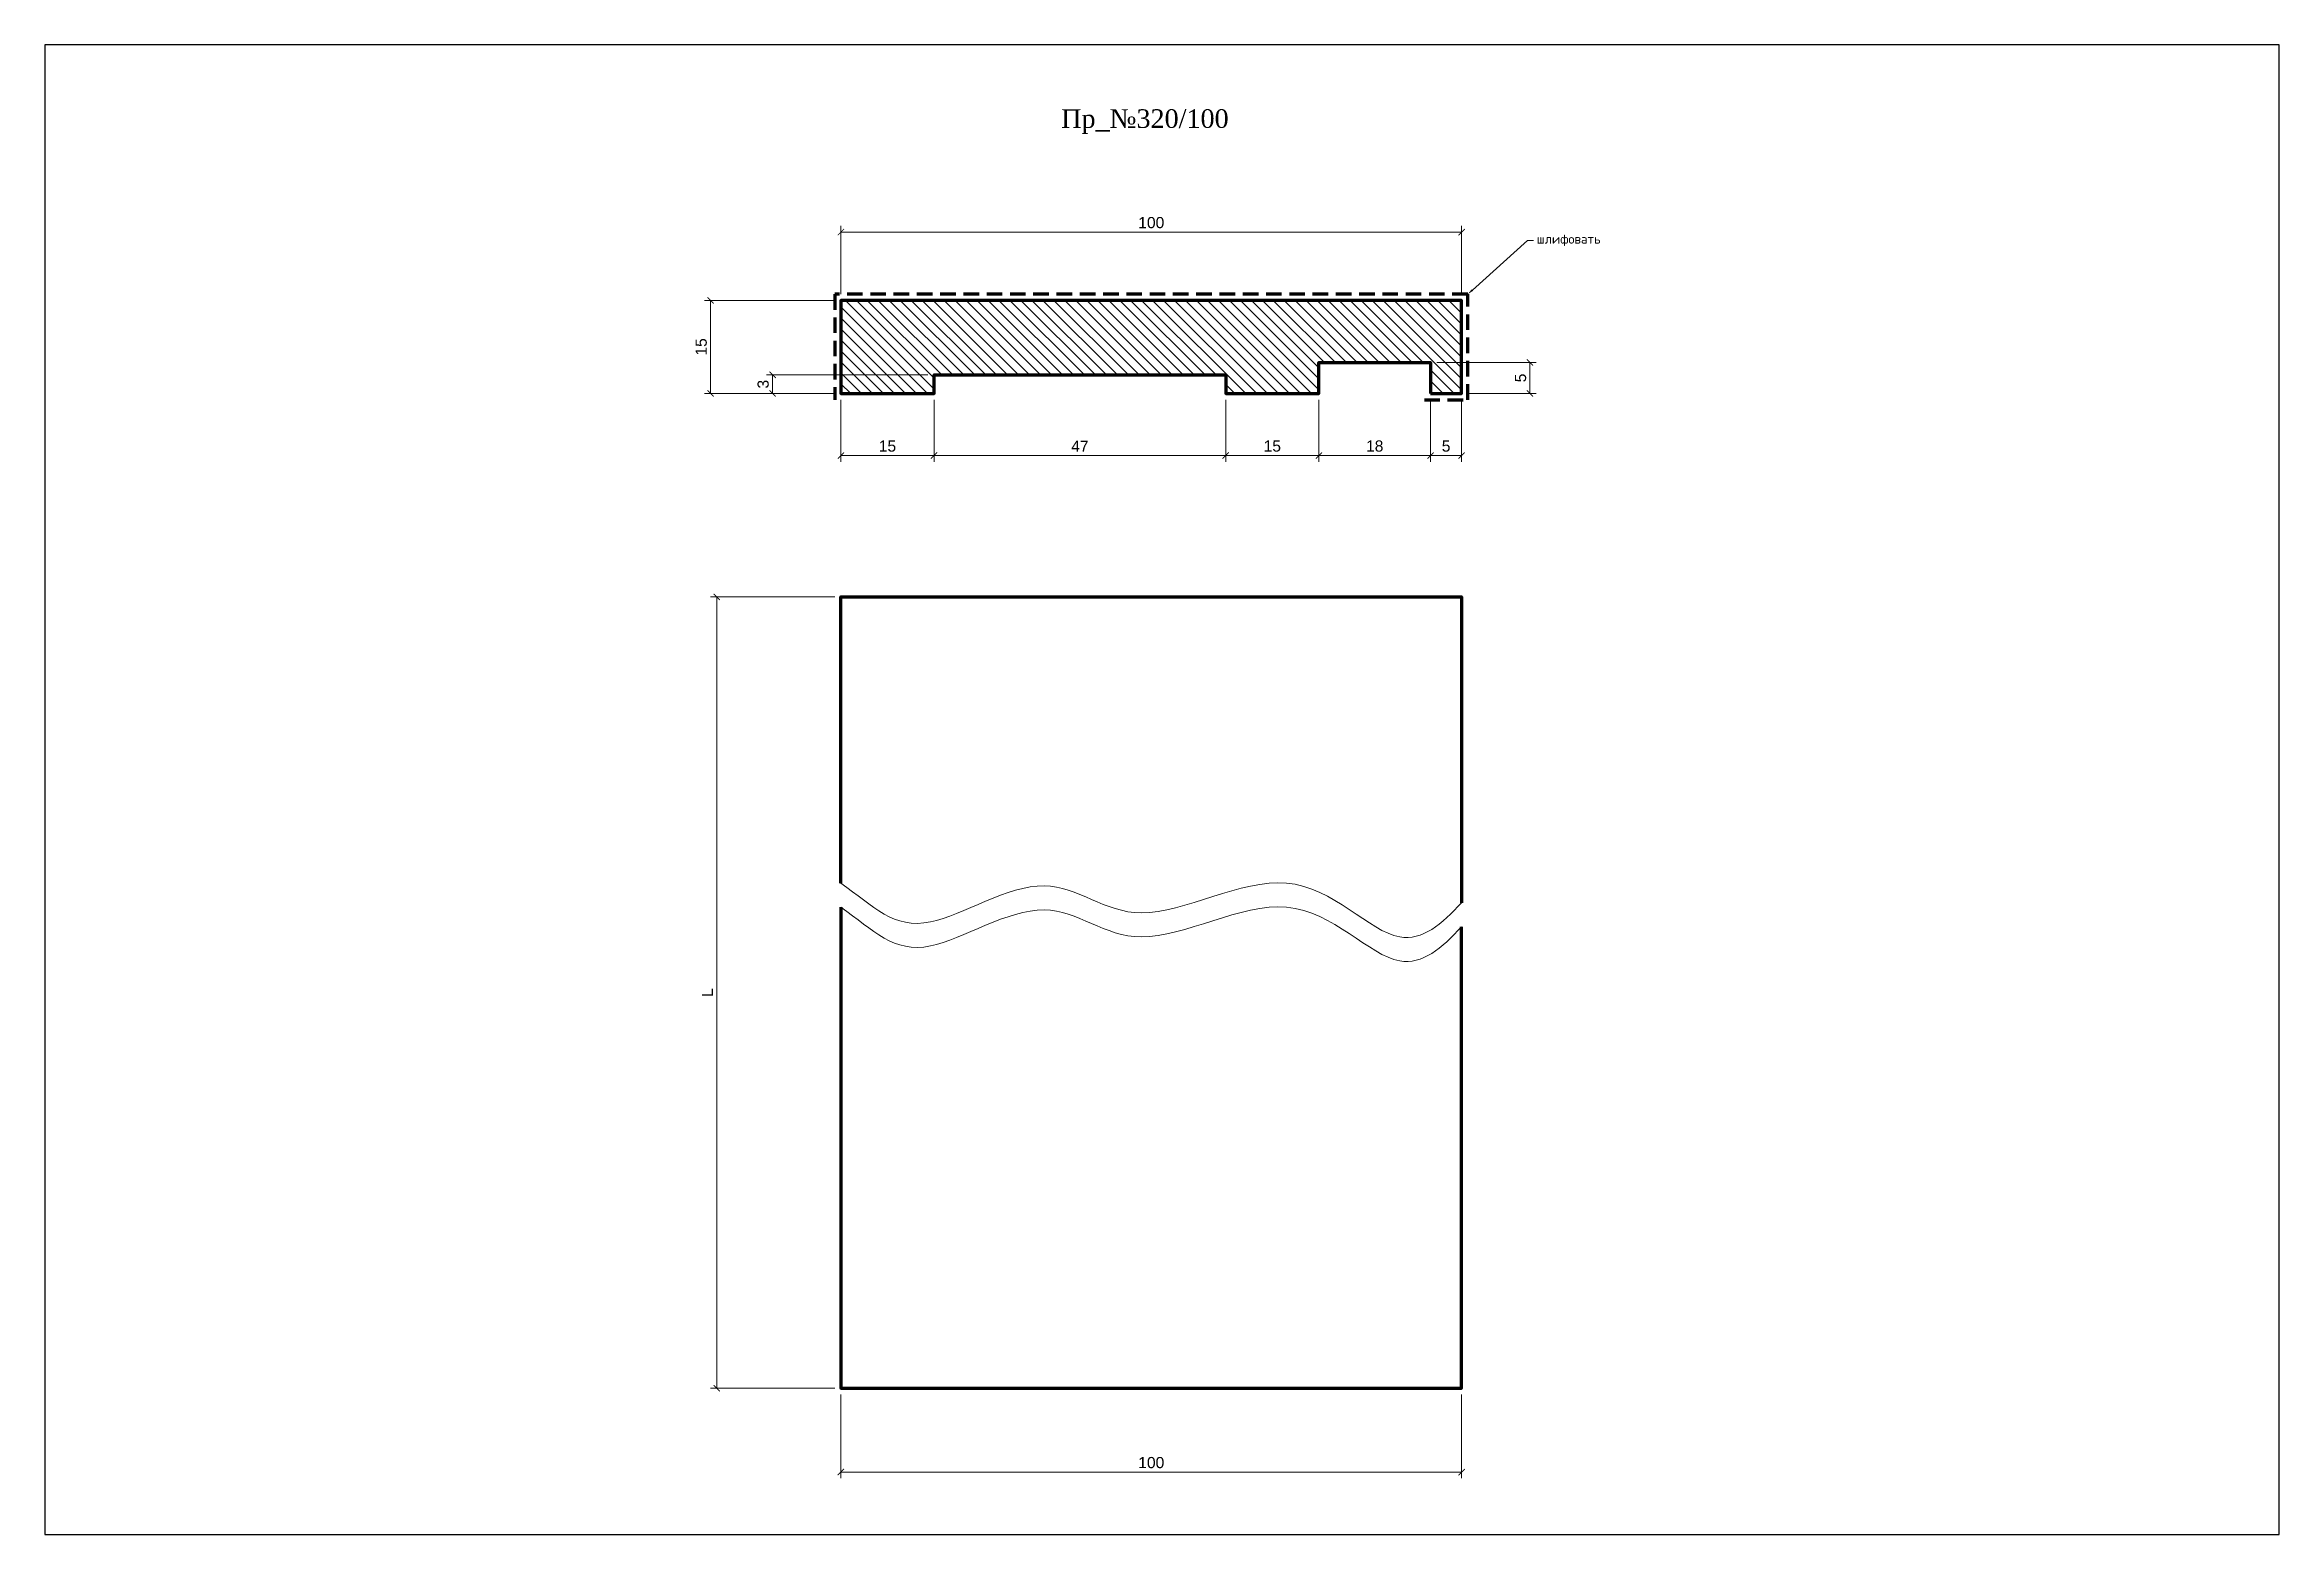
# Model space of a CAD drawing. Header units: millimetres. Extents: x -141 to 219, y -3869 to -3629.
import ezdxf
from ezdxf import colors
from ezdxf.entities.mleader import LeaderData, LeaderLine
from ezdxf.math import Vec2, Vec3

# ---------------------------------------------------------------- set-up
doc = ezdxf.new("R2010")
doc.units = ezdxf.units.MM
doc.linetypes.add('HIDDEN', pattern=[0.375, 0.25, -0.125])
doc.layers.add('Outside panel', color=7, linetype='Continuous', lineweight=18, true_color=0x7f5e57)
for name, color, linetype, lineweight in [('линия 50', 1, 'Continuous', 100), ('служебный слой РАЗМЕРЫ', 7, 'Continuous', 9), ('служебный слой ШТРИХОВКА', 4, 'Continuous', 5)]:
    doc.layers.add(name, color=color, linetype=linetype, lineweight=lineweight)
doc.layers.add('размеры в модели', color=7, linetype='Continuous')
doc.styles.add('ELECT', font='times.ttf')
doc.styles.get("Standard").update_dxf_attribs({"font": 'arial.ttf'})
doc.styles.add('ЕСКД профили текст', font='isocpeur.ttf')
doc.dimstyles.new('M_1', dxfattribs={"dimtxt": 1.8, "dimasz": 1, "dimexe": 1, "dimexo": 1, "dimgap": 0.6, "dimtad": 1, "dimdec": 0, "dimdsep": 46, "dimtxsty": 'Standard', "dimblk": 'ARCHTICK', "dimcen": -5, "dimclrd": 7, "dimclre": 7, "dimclrt": 7, "dimadec": 0, "dimazin": 0, "dimtfac": 1, "dimtdec": 0, "dimtmove": 0, "dimatfit": 3, "dimfxl": 1, "dimtolj": 1, "dimtzin": 0, "dimlwd": 5, "dimlwe": 5, "dimarcsym": 0})

# ---------------------------------------------------------------- blocks, each defined once
blk = doc.blocks.new('_ArchTick')
at = {"color": 0, "linetype": 'ByBlock', "const_width": 0.15}
blk.add_lwpolyline([(-0.5, -0.5), (0.5, 0.5)], dxfattribs=at)
blk = doc.blocks.new('*D12')
at = {"layer": 'Defpoints', "color": 0, "ltscale": 1000, "transparency": 16777216}
for p in [(1.84, -3682.25), (-24.16, -3685.25), (-13.16, -3685.25)]:
    blk.add_point(p, dxfattribs=at)
at = {"layer": 'размеры в модели', "color": 7, "lineweight": 5, "ltscale": 1000, "transparency": 16777216}
for p, q in [((0.84, -3682.25), (-25.16, -3682.25)), ((-24.16, -3682.25), (-24.16, -3685.25)), ((-14.16, -3685.25), (-25.16, -3685.25))]:
    blk.add_line(p, q, dxfattribs=at)
for p, rotation in [((-24.16, -3682.25), 90), ((-24.16, -3685.25), 270)]:
    blk.add_blockref('_ArchTick', p, dxfattribs=dict(at, rotation=rotation))
at = {"layer": 'размеры в модели', "color": 7, "ltscale": 1000, "transparency": 16777216, "insert": (-25.68, -3683.75), "char_height": 1.8, "attachment_point": 5, "rotation": 90}
blk.add_mtext('\\A1;3', dxfattribs=at)
blk = doc.blocks.new('*D10')
at = {"layer": 'Defpoints', "color": 0, "ltscale": 1000, "transparency": 16777216}
for p in [(48.84, -3685.25), (63.84, -3685.25), (48.84, -3695.25)]:
    blk.add_point(p, dxfattribs=at)
at = {"layer": 'размеры в модели', "color": 7, "lineweight": 5, "ltscale": 1000, "transparency": 16777216}
for p, q in [((48.84, -3686.25), (48.84, -3696.25)), ((63.84, -3686.25), (63.84, -3696.25)), ((63.84, -3695.25), (48.84, -3695.25))]:
    blk.add_line(p, q, dxfattribs=at)
at = {"layer": 'размеры в модели', "color": 7, "lineweight": 5, "ltscale": 1000, "transparency": 16777216, "rotation": 180}
blk.add_blockref('_ArchTick', (48.84, -3695.25), dxfattribs=at)
at = {"layer": 'размеры в модели', "color": 7, "lineweight": 5, "ltscale": 1000, "transparency": 16777216}
blk.add_blockref('_ArchTick', (63.84, -3695.25), dxfattribs=at)
at = {"layer": 'размеры в модели', "color": 7, "ltscale": 1000, "transparency": 16777216, "insert": (56.34, -3693.73), "char_height": 1.8, "attachment_point": 5}
blk.add_mtext('\\A1;15', dxfattribs=at)
blk = doc.blocks.new('*D9')
at = {"layer": 'Defpoints', "color": 0, "ltscale": 1000, "transparency": 16777216}
for p in [(-13.16, -3685.25), (1.84, -3685.25), (-13.16, -3695.25)]:
    blk.add_point(p, dxfattribs=at)
at = {"layer": 'размеры в модели', "color": 7, "lineweight": 5, "ltscale": 1000, "transparency": 16777216}
for p, q in [((-13.16, -3686.25), (-13.16, -3696.25)), ((1.84, -3686.25), (1.84, -3696.25)), ((1.84, -3695.25), (-13.16, -3695.25))]:
    blk.add_line(p, q, dxfattribs=at)
at = {"layer": 'размеры в модели', "color": 7, "lineweight": 5, "ltscale": 1000, "transparency": 16777216, "rotation": 180}
blk.add_blockref('_ArchTick', (-13.16, -3695.25), dxfattribs=at)
at = {"layer": 'размеры в модели', "color": 7, "lineweight": 5, "ltscale": 1000, "transparency": 16777216}
blk.add_blockref('_ArchTick', (1.84, -3695.25), dxfattribs=at)
at = {"layer": 'размеры в модели', "color": 7, "ltscale": 1000, "transparency": 16777216, "insert": (-5.66, -3693.73), "char_height": 1.8, "attachment_point": 5}
blk.add_mtext('\\A1;15', dxfattribs=at)
blk = doc.blocks.new('*D8')
at = {"layer": 'Defpoints', "color": 0, "ltscale": 1000, "transparency": 16777216}
for p in [(81.84, -3685.25), (86.84, -3685.25), (81.84, -3695.25)]:
    blk.add_point(p, dxfattribs=at)
at = {"layer": 'размеры в модели', "color": 7, "lineweight": 5, "ltscale": 1000, "transparency": 16777216}
for p, q in [((81.84, -3686.25), (81.84, -3696.25)), ((86.84, -3686.25), (86.84, -3696.25)), ((86.84, -3695.25), (81.84, -3695.25))]:
    blk.add_line(p, q, dxfattribs=at)
at = {"layer": 'размеры в модели', "color": 7, "lineweight": 5, "ltscale": 1000, "transparency": 16777216, "rotation": 180}
blk.add_blockref('_ArchTick', (81.84, -3695.25), dxfattribs=at)
at = {"layer": 'размеры в модели', "color": 7, "lineweight": 5, "ltscale": 1000, "transparency": 16777216}
blk.add_blockref('_ArchTick', (86.84, -3695.25), dxfattribs=at)
at = {"layer": 'размеры в модели', "color": 7, "ltscale": 1000, "transparency": 16777216, "insert": (84.34, -3693.73), "char_height": 1.8, "attachment_point": 5}
blk.add_mtext('\\A1;5', dxfattribs=at)
blk = doc.blocks.new('*D7')
at = {"layer": 'Defpoints', "color": 0, "ltscale": 1000, "transparency": 16777216}
for p in [(86.84, -3659.25), (-13.16, -3670.25), (86.84, -3670.25)]:
    blk.add_point(p, dxfattribs=at)
at = {"layer": 'размеры в модели', "color": 7, "lineweight": 5, "ltscale": 1000, "transparency": 16777216}
for p, q in [((-13.16, -3669.25), (-13.16, -3658.25)), ((-13.16, -3659.25), (86.84, -3659.25)), ((86.84, -3669.25), (86.84, -3658.25))]:
    blk.add_line(p, q, dxfattribs=at)
at = {"layer": 'размеры в модели', "color": 7, "lineweight": 5, "ltscale": 1000, "transparency": 16777216, "rotation": 180}
blk.add_blockref('_ArchTick', (-13.16, -3659.25), dxfattribs=at)
at = {"layer": 'размеры в модели', "color": 7, "lineweight": 5, "ltscale": 1000, "transparency": 16777216}
blk.add_blockref('_ArchTick', (86.84, -3659.25), dxfattribs=at)
at = {"layer": 'размеры в модели', "color": 7, "ltscale": 1000, "transparency": 16777216, "insert": (36.84, -3657.73), "char_height": 1.8, "attachment_point": 5}
blk.add_mtext('\\A1;100', dxfattribs=at)
blk = doc.blocks.new('*D5')
at = {"layer": 'Defpoints', "color": 0, "ltscale": 1000, "transparency": 16777216}
for p in [(63.84, -3685.25), (81.84, -3685.25), (81.84, -3695.25)]:
    blk.add_point(p, dxfattribs=at)
at = {"layer": 'размеры в модели', "color": 7, "lineweight": 5, "ltscale": 1000, "transparency": 16777216}
for p, q in [((63.84, -3686.25), (63.84, -3696.25)), ((81.84, -3686.25), (81.84, -3696.25)), ((63.84, -3695.25), (81.84, -3695.25))]:
    blk.add_line(p, q, dxfattribs=at)
at = {"layer": 'размеры в модели', "color": 7, "lineweight": 5, "ltscale": 1000, "transparency": 16777216, "rotation": 180}
blk.add_blockref('_ArchTick', (63.84, -3695.25), dxfattribs=at)
at = {"layer": 'размеры в модели', "color": 7, "lineweight": 5, "ltscale": 1000, "transparency": 16777216}
blk.add_blockref('_ArchTick', (81.84, -3695.25), dxfattribs=at)
at = {"layer": 'размеры в модели', "color": 7, "ltscale": 1000, "transparency": 16777216, "insert": (72.84, -3693.73), "char_height": 1.8, "attachment_point": 5}
blk.add_mtext('\\A1;18', dxfattribs=at)
blk = doc.blocks.new('*D3')
at = {"layer": 'Defpoints', "color": 0, "ltscale": 1000, "transparency": 16777216}
for p in [(-13.16, -3845.53), (86.84, -3845.53), (86.84, -3859.03)]:
    blk.add_point(p, dxfattribs=at)
at = {"layer": 'размеры в модели', "color": 7, "lineweight": 5, "ltscale": 1000, "transparency": 16777216}
for p, q in [((-13.16, -3846.53), (-13.16, -3860.03)), ((86.84, -3846.53), (86.84, -3860.03)), ((-13.16, -3859.03), (86.84, -3859.03))]:
    blk.add_line(p, q, dxfattribs=at)
at = {"layer": 'размеры в модели', "color": 7, "lineweight": 5, "ltscale": 1000, "transparency": 16777216, "rotation": 180}
blk.add_blockref('_ArchTick', (-13.16, -3859.03), dxfattribs=at)
at = {"layer": 'размеры в модели', "color": 7, "lineweight": 5, "ltscale": 1000, "transparency": 16777216}
blk.add_blockref('_ArchTick', (86.84, -3859.03), dxfattribs=at)
at = {"layer": 'размеры в модели', "color": 7, "ltscale": 1000, "transparency": 16777216, "insert": (36.84, -3857.51), "char_height": 1.8, "attachment_point": 5}
blk.add_mtext('\\A1;100', dxfattribs=at)
blk = doc.blocks.new('*D2')
at = {"layer": 'Defpoints', "color": 0, "ltscale": 1000, "transparency": 16777216}
for p in [(-13.16, -3718.02), (-33.16, -3845.53), (-13.16, -3845.53)]:
    blk.add_point(p, dxfattribs=at)
at = {"layer": 'размеры в модели', "color": 7, "lineweight": 5, "ltscale": 1000, "transparency": 16777216}
for p, q in [((-14.16, -3718.02), (-34.16, -3718.02)), ((-33.16, -3718.02), (-33.16, -3845.53)), ((-14.16, -3845.53), (-34.16, -3845.53))]:
    blk.add_line(p, q, dxfattribs=at)
for p, rotation in [((-33.16, -3718.02), 90), ((-33.16, -3845.53), 270)]:
    blk.add_blockref('_ArchTick', p, dxfattribs=dict(at, rotation=rotation))
at = {"layer": 'размеры в модели', "color": 7, "ltscale": 1000, "transparency": 16777216, "insert": (-34.66, -3781.78), "char_height": 1.8, "attachment_point": 5, "rotation": 90}
blk.add_mtext('\\A1;L', dxfattribs=at)

msp = doc.modelspace()

# ---------------------------------------------------------------- hatches: boundary and pattern name
at = {"layer": 'Outside panel', "ltscale": 1000}
h = msp.add_hatch(dxfattribs=at)
h.set_pattern_fill('ANSI31', color=256, scale=10, angle=90)
h.set_pattern_definition([(135, (-310391.1443, 88306.1486), (-0.8838834765, -0.8838834765), [])])
h.paths.add_polyline_path([(48.84, -3682.25), (48.84, -3685.25), (63.84, -3685.25), (63.84, -3680.25), (81.84, -3680.25), (81.84, -3685.25), (86.84, -3685.25), (86.84, -3670.25), (-13.16, -3670.25), (-13.16, -3685.25), (1.84, -3685.25), (1.84, -3682.25)])

# ---------------------------------------------------------------- linework, layer by layer
at = {"color": 6, "ltscale": 1000}
msp.add_lwpolyline([(-141.43, -3869.06), (218.57, -3869.06), (218.57, -3629.06), (-141.43, -3629.06)], close=True, dxfattribs=at)
at = {"layer": 'линия 50', "color": 1, "linetype": 'HIDDEN', "ltscale": 10, "true_color": 0xff0909}
msp.add_lwpolyline([(80.84, -3686.25), (87.84, -3686.25), (87.84, -3669.25), (-14.16, -3669.25), (-14.16, -3686.25)], dxfattribs=at)
at = {"layer": 'линия 50', "color": 7}
for points in [[(81.84, -3685.25), (86.84, -3685.25), (86.84, -3670.25), (-13.16, -3670.25), (-13.16, -3685.25), (1.84, -3685.25), (1.84, -3682.25), (48.84, -3682.25), (48.84, -3685.25), (63.84, -3685.25), (63.84, -3680.25), (81.84, -3680.25), (81.84, -3685.25)], [(-13.16, -3764.13), (-13.16, -3718.02), (86.84, -3718.02), (86.84, -3767.29)], [(-13.16, -3768.01), (-13.16, -3845.53), (86.84, -3845.53), (86.84, -3771.16)]]:
    msp.add_lwpolyline(points, dxfattribs=at)
at = {"layer": 'служебный слой ШТРИХОВКА', "color": 7, "lineweight": 15}
for points in [[(-13.16, -3764.13), (-7.9, -3767.87), (-1.85, -3774.87), (20.34, -3760.05), (34.21, -3773.77), (60.63, -3757.83), (76.11, -3777.15), (83.66, -3770.75), (86.84, -3767.29)], [(-13.16, -3768.01), (-7.9, -3771.74), (-1.85, -3778.74), (20.34, -3763.92), (34.21, -3777.65), (60.63, -3761.71), (76.11, -3781.02), (83.66, -3774.62), (86.84, -3771.16)]]:
    msp.add_open_spline(points, degree=3, knots=[0, 0, 0, 0, 16.914398, 31.673167, 45.232529, 60.868694, 76.888333, 88.564807, 88.564807, 88.564807, 88.564807], dxfattribs=at)

# ---------------------------------------------------------------- texts
at = {"color": 7, "ltscale": 1000, "style": 'ELECT'}
msp.add_text('Пр_№320/100', height=3, dxfattribs=at).set_placement((22.33, -3642.46))

# ---------------------------------------------------------------- dimensions: what is measured, and where the dimension line sits
at = {"layer": 'размеры в модели', "color": 5, "ltscale": 1000}
for base, p1, p2, picture, middle in [((86.84, -3659.25), (-13.16, -3670.25), (86.84, -3670.25), '*D7', (36.84, -3657.73)), ((48.84, -3695.25), (63.84, -3685.25), (48.84, -3685.25), '*D10', (56.34, -3693.73)), ((81.84, -3695.25), (63.84, -3685.25), (81.84, -3685.25), '*D5', (72.84, -3693.73)), ((86.84, -3859.03), (-13.16, -3845.53), (86.84, -3845.53), '*D3', (36.84, -3857.51))]:
    dim = msp.add_linear_dim(base=base, p1=p1, p2=p2, dimstyle='M_1', dxfattribs=at)
    dim.commit()
    dim.dimension.update_dxf_attribs({"geometry": picture, "text_midpoint": middle})
for base, p1, p2 in [((-34.16, -3670.25), (-13.16, -3685.25), (-13.16, -3670.25)), ((97.84, -3680.25), (86.84, -3685.25), (81.84, -3680.25))]:
    msp.add_linear_dim(base=base, p1=p1, p2=p2, angle=90, dimstyle='M_1', dxfattribs=at).render()
for base, p1, p2, angle, picture, middle in [((-24.16, -3685.25), (1.84, -3682.25), (-13.16, -3685.25), 90, '*D12', (-25.68, -3683.75)), ((-13.16, -3695.25), (1.84, -3685.25), (-13.16, -3685.25), 180, '*D9', (-5.66, -3693.73)), ((81.84, -3695.25), (86.84, -3685.25), (81.84, -3685.25), 180, '*D8', (84.34, -3693.73))]:
    dim = msp.add_linear_dim(base=base, p1=p1, p2=p2, angle=angle, dimstyle='M_1', dxfattribs=at)
    dim.commit()
    dim.dimension.update_dxf_attribs({"geometry": picture, "text_midpoint": middle})
msp.add_linear_dim(base=(48.84, -3695.25), p1=(1.84, -3685.25), p2=(48.84, -3685.25), dimstyle='M_1', dxfattribs=at).render()
dim = msp.add_linear_dim(base=(-33.16, -3845.53), p1=(-13.16, -3718.02), p2=(-13.16, -3845.53), angle=90, text='L', dimstyle='M_1', dxfattribs=at)
dim.commit()
dim.dimension.update_dxf_attribs({"geometry": '*D2', "text_midpoint": (-34.66, -3781.78)})

# ---------------------------------------------------------------- leaders
at = {"layer": 'служебный слой РАЗМЕРЫ'}
ml = msp.add_multileader_mtext('Standard', dxfattribs=at)
ml.set_content('\\A1;шлифовать', color=256, style='ЕСКД профили текст')
ml.set_leader_properties(color=256, linetype='ByLayer', lineweight=-1)
ml.build(insert=Vec2(0, 0))
ml.multileader.update_dxf_attribs({"dogleg_length": 1, "arrow_head_size": 1})
ctx = ml.context
ctx.base_point, ctx.char_height, ctx.arrow_head_size, ctx.landing_gap_size, ctx.plane_origin = Vec3(98.44, -3660.59), 1.5, 1, 0.5, Vec3(111.92, -3634.42)
notes = []
notes.append((ctx, [(1, (1, 1, 0), (97.44, -3660.59), (1, 0), 1, [(0, [(87.84, -3669.25)], 0, [])])]))
ctx.mtext.insert, ctx.mtext.flow_direction = Vec3(98.94, -3659.61), 5
for ctx, leaders in notes:
    for number, flags, end, landing, length, lines in leaders:
        leader = LeaderData()
        leader.index, (leader.has_last_leader_line, leader.has_dogleg_vector, leader.attachment_direction) = number, flags
        leader.last_leader_point, leader.dogleg_vector, leader.dogleg_length = Vec3(end), Vec3(landing), length
        for number, points, colour, breaks in lines:
            line = LeaderLine()
            line.index, line.vertices, line.color, line.breaks = number, Vec3.list(points), colors.encode_raw_color(colour), breaks
            leader.lines.append(line)
        ctx.leaders.append(leader)

doc.saveas('drawing.dxf')
